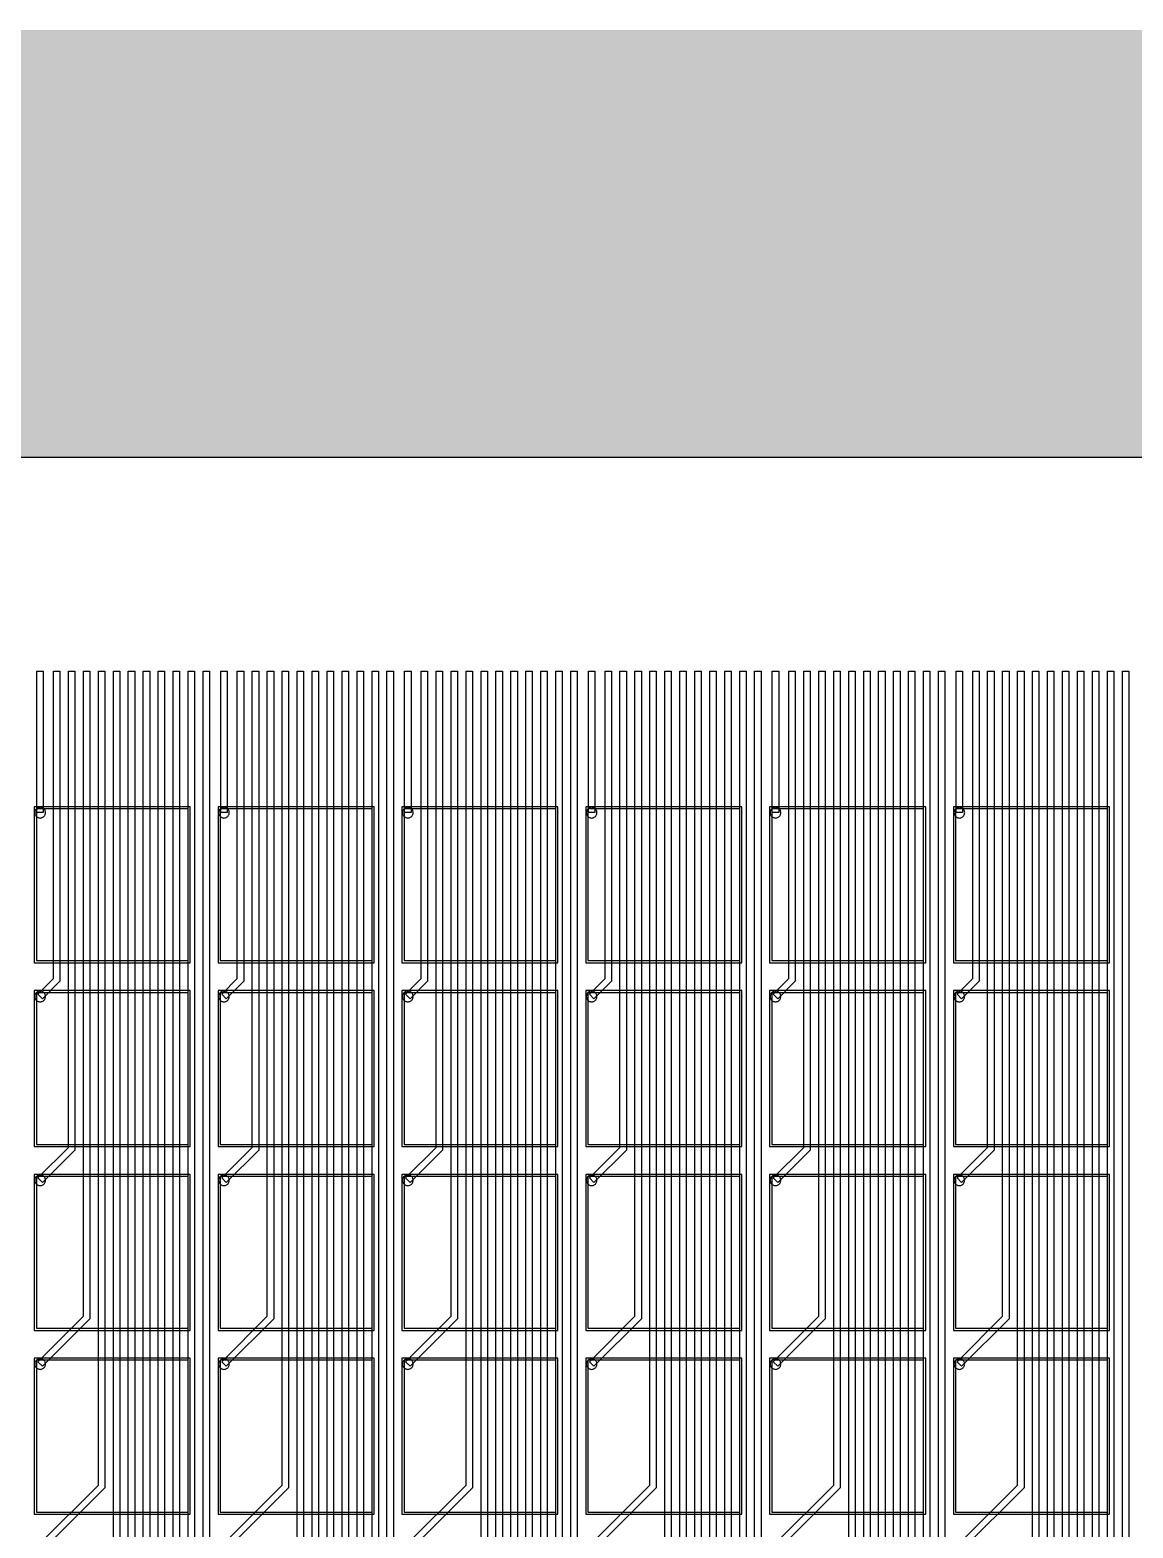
# Model space of a CAD drawing. Header units: metres. Extents: x -514 to 4285, y 130 to 1832.
# Drawn here: x 772 to 1288, y 1132 to 1832 of the extents above; entities that cross this region are included whole.
import ezdxf

# ---------------------------------------------------------------- set-up
doc = ezdxf.new("R2010")
doc.units = ezdxf.units.M
for name, color, linetype in [('Etching', 1, 'CONTINUOUS'), ('EtchingPad', 2, 'CONTINUOUS'), ('Metal1', 4, 'CONTINUOUS'), ('Metal2', 3, 'CONTINUOUS'), ('Polyimide', 7, 'CONTINUOUS'), ('Polyimide_Negative', 5, 'CONTINUOUS')]:
    doc.layers.add(name, color=color, linetype=linetype)

msp = doc.modelspace()

# ---------------------------------------------------------------- hatches: boundary and pattern name
at = {"layer": 'Polyimide_Negative'}
h = msp.add_hatch(color=5, dxfattribs=at)
h.paths.add_polyline_path([(-514, 1832.5), (4285, 1832.5), (4285, 230), (59.64, 230), (48.21, 217.79), (33.87, 204.37), (18.69, 191.91), (2.73, 180.47), (-13.95, 170.1), (-31.27, 160.84), (-49.15, 152.74), (-67.53, 145.82), (-86.33, 140.12), (-105.45, 135.66), (-124.83, 132.46), (-144.37, 130.54), (-164, 129.89), (-183.63, 130.54), (-203.17, 132.46), (-222.55, 135.66), (-241.67, 140.12), (-260.47, 145.82), (-278.85, 152.74), (-296.73, 160.84), (-314.05, 170.1), (-330.73, 180.47), (-346.69, 191.91), (-361.87, 204.37), (-376.21, 217.79), (-387.64, 230), (-514, 230), (-514, 1832.5)])
h.paths.add_polyline_path([(-264, 430), (-263.79, 423.46), (-263.14, 416.95), (-262.08, 410.49), (-260.59, 404.12), (-258.69, 397.86), (-256.39, 391.73), (-253.69, 385.77), (-250.6, 380), (-247.15, 374.44), (-243.34, 369.12), (-239.18, 364.07), (-234.71, 359.29), (-229.93, 354.82), (-224.88, 350.66), (-219.56, 346.85), (-214, 343.4), (-208.23, 340.31), (-202.27, 337.61), (-196.14, 335.31), (-189.88, 333.41), (-183.51, 331.92), (-177.05, 330.86), (-170.54, 330.21), (-164, 330), (-157.46, 330.21), (-150.95, 330.86), (-144.49, 331.92), (-138.12, 333.41), (-131.86, 335.31), (-125.73, 337.61), (-119.77, 340.31), (-114, 343.4), (-108.44, 346.85), (-103.12, 350.66), (-98.07, 354.82), (-93.29, 359.29), (-88.82, 364.07), (-84.66, 369.12), (-80.85, 374.44), (-77.4, 380), (-74.31, 385.77), (-71.61, 391.73), (-69.31, 397.86), (-67.41, 404.12), (-65.92, 410.49), (-64.86, 416.95), (-64.21, 423.46), (-64, 430), (1985, 430), (3830, 430), (3830.22, 436.87), (3830.9, 443.71), (3832.02, 450.48), (3833.58, 457.18), (3835.57, 463.75), (3837.99, 470.18), (3840.83, 476.44), (3844.07, 482.5), (3847.7, 488.33), (3851.7, 493.92), (3856.06, 499.23), (3860.75, 504.25), (3865.77, 508.94), (3871.08, 513.3), (3876.67, 517.3), (3882.5, 520.93), (3888.56, 524.17), (3894.82, 527.01), (3901.25, 529.43), (3907.82, 531.42), (3914.52, 532.98), (3921.29, 534.1), (3928.13, 534.78), (3935, 535), (3941.87, 534.78), (3948.71, 534.1), (3955.48, 532.98), (3962.18, 531.42), (3968.75, 529.43), (3975.18, 527.01), (3981.44, 524.17), (3987.5, 520.93), (3993.33, 517.3), (3998.92, 513.3), (4004.23, 508.94), (4009.25, 504.25), (4013.94, 499.23), (4018.3, 493.92), (4022.3, 488.33), (4025.93, 482.5), (4029.17, 476.44), (4032.01, 470.18), (4034.43, 463.75), (4036.42, 457.18), (4037.98, 450.48), (4039.1, 443.71), (4039.78, 436.87), (4040, 430), (4085, 430), (4085, 1632.5), (-314, 1632.5), (-314, 430), (-264, 430)], flags=0)

# ---------------------------------------------------------------- linework, layer by layer
at = {"layer": 'Etching'}
for points in [[(779.25, 1466.25), (779.23, 1466.58), (779.16, 1466.9), (779.06, 1467.21), (778.92, 1467.5), (778.73, 1467.77), (778.52, 1468.02), (778.27, 1468.23), (778, 1468.42), (777.71, 1468.56), (777.4, 1468.66), (777.08, 1468.73), (776.75, 1468.75), (776.42, 1468.73), (776.1, 1468.66), (775.79, 1468.56), (775.5, 1468.42), (775.23, 1468.23), (774.98, 1468.02), (774.77, 1467.77), (774.58, 1467.5), (774.44, 1467.21), (774.34, 1466.9), (774.27, 1466.58), (774.25, 1466.25), (774.27, 1465.92), (774.34, 1465.6), (774.44, 1465.29), (774.58, 1465), (774.77, 1464.73), (774.98, 1464.48), (775.23, 1464.27), (775.5, 1464.08), (775.79, 1463.94), (776.1, 1463.84), (776.42, 1463.77), (776.75, 1463.75), (777.08, 1463.77), (777.4, 1463.84), (777.71, 1463.94), (778, 1464.08), (778.27, 1464.27), (778.52, 1464.48), (778.73, 1464.73), (778.92, 1465), (779.06, 1465.29), (779.16, 1465.6), (779.23, 1465.92), (779.25, 1466.25)], [(865.25, 1466.25), (865.23, 1466.58), (865.16, 1466.9), (865.06, 1467.21), (864.92, 1467.5), (864.73, 1467.77), (864.52, 1468.02), (864.27, 1468.23), (864, 1468.42), (863.71, 1468.56), (863.4, 1468.66), (863.08, 1468.73), (862.75, 1468.75), (862.42, 1468.73), (862.1, 1468.66), (861.79, 1468.56), (861.5, 1468.42), (861.23, 1468.23), (860.98, 1468.02), (860.77, 1467.77), (860.58, 1467.5), (860.44, 1467.21), (860.34, 1466.9), (860.27, 1466.58), (860.25, 1466.25), (860.27, 1465.92), (860.34, 1465.6), (860.44, 1465.29), (860.58, 1465), (860.77, 1464.73), (860.98, 1464.48), (861.23, 1464.27), (861.5, 1464.08), (861.79, 1463.94), (862.1, 1463.84), (862.42, 1463.77), (862.75, 1463.75), (863.08, 1463.77), (863.4, 1463.84), (863.71, 1463.94), (864, 1464.08), (864.27, 1464.27), (864.52, 1464.48), (864.73, 1464.73), (864.92, 1465), (865.06, 1465.29), (865.16, 1465.6), (865.23, 1465.92), (865.25, 1466.25)], [(951.25, 1466.25), (951.23, 1466.58), (951.16, 1466.9), (951.06, 1467.21), (950.92, 1467.5), (950.73, 1467.77), (950.52, 1468.02), (950.27, 1468.23), (950, 1468.42), (949.71, 1468.56), (949.4, 1468.66), (949.08, 1468.73), (948.75, 1468.75), (948.42, 1468.73), (948.1, 1468.66), (947.79, 1468.56), (947.5, 1468.42), (947.23, 1468.23), (946.98, 1468.02), (946.77, 1467.77), (946.58, 1467.5), (946.44, 1467.21), (946.34, 1466.9), (946.27, 1466.58), (946.25, 1466.25), (946.27, 1465.92), (946.34, 1465.6), (946.44, 1465.29), (946.58, 1465), (946.77, 1464.73), (946.98, 1464.48), (947.23, 1464.27), (947.5, 1464.08), (947.79, 1463.94), (948.1, 1463.84), (948.42, 1463.77), (948.75, 1463.75), (949.08, 1463.77), (949.4, 1463.84), (949.71, 1463.94), (950, 1464.08), (950.27, 1464.27), (950.52, 1464.48), (950.73, 1464.73), (950.92, 1465), (951.06, 1465.29), (951.16, 1465.6), (951.23, 1465.92), (951.25, 1466.25)], [(1037.25, 1466.25), (1037.23, 1466.58), (1037.16, 1466.9), (1037.06, 1467.21), (1036.92, 1467.5), (1036.73, 1467.77), (1036.52, 1468.02), (1036.27, 1468.23), (1036, 1468.42), (1035.71, 1468.56), (1035.4, 1468.66), (1035.08, 1468.73), (1034.75, 1468.75), (1034.42, 1468.73), (1034.1, 1468.66), (1033.79, 1468.56), (1033.5, 1468.42), (1033.23, 1468.23), (1032.98, 1468.02), (1032.77, 1467.77), (1032.58, 1467.5), (1032.44, 1467.21), (1032.34, 1466.9), (1032.27, 1466.58), (1032.25, 1466.25), (1032.27, 1465.92), (1032.34, 1465.6), (1032.44, 1465.29), (1032.58, 1465), (1032.77, 1464.73), (1032.98, 1464.48), (1033.23, 1464.27), (1033.5, 1464.08), (1033.79, 1463.94), (1034.1, 1463.84), (1034.42, 1463.77), (1034.75, 1463.75), (1035.08, 1463.77), (1035.4, 1463.84), (1035.71, 1463.94), (1036, 1464.08), (1036.27, 1464.27), (1036.52, 1464.48), (1036.73, 1464.73), (1036.92, 1465), (1037.06, 1465.29), (1037.16, 1465.6), (1037.23, 1465.92), (1037.25, 1466.25)], [(1123.25, 1466.25), (1123.23, 1466.58), (1123.16, 1466.9), (1123.06, 1467.21), (1122.92, 1467.5), (1122.73, 1467.77), (1122.52, 1468.02), (1122.27, 1468.23), (1122, 1468.42), (1121.71, 1468.56), (1121.4, 1468.66), (1121.08, 1468.73), (1120.75, 1468.75), (1120.42, 1468.73), (1120.1, 1468.66), (1119.79, 1468.56), (1119.5, 1468.42), (1119.23, 1468.23), (1118.98, 1468.02), (1118.77, 1467.77), (1118.58, 1467.5), (1118.44, 1467.21), (1118.34, 1466.9), (1118.27, 1466.58), (1118.25, 1466.25), (1118.27, 1465.92), (1118.34, 1465.6), (1118.44, 1465.29), (1118.58, 1465), (1118.77, 1464.73), (1118.98, 1464.48), (1119.23, 1464.27), (1119.5, 1464.08), (1119.79, 1463.94), (1120.1, 1463.84), (1120.42, 1463.77), (1120.75, 1463.75), (1121.08, 1463.77), (1121.4, 1463.84), (1121.71, 1463.94), (1122, 1464.08), (1122.27, 1464.27), (1122.52, 1464.48), (1122.73, 1464.73), (1122.92, 1465), (1123.06, 1465.29), (1123.16, 1465.6), (1123.23, 1465.92), (1123.25, 1466.25)], [(1209.25, 1466.25), (1209.23, 1466.58), (1209.16, 1466.9), (1209.06, 1467.21), (1208.92, 1467.5), (1208.73, 1467.77), (1208.52, 1468.02), (1208.27, 1468.23), (1208, 1468.42), (1207.71, 1468.56), (1207.4, 1468.66), (1207.08, 1468.73), (1206.75, 1468.75), (1206.42, 1468.73), (1206.1, 1468.66), (1205.79, 1468.56), (1205.5, 1468.42), (1205.23, 1468.23), (1204.98, 1468.02), (1204.77, 1467.77), (1204.58, 1467.5), (1204.44, 1467.21), (1204.34, 1466.9), (1204.27, 1466.58), (1204.25, 1466.25), (1204.27, 1465.92), (1204.34, 1465.6), (1204.44, 1465.29), (1204.58, 1465), (1204.77, 1464.73), (1204.98, 1464.48), (1205.23, 1464.27), (1205.5, 1464.08), (1205.79, 1463.94), (1206.1, 1463.84), (1206.42, 1463.77), (1206.75, 1463.75), (1207.08, 1463.77), (1207.4, 1463.84), (1207.71, 1463.94), (1208, 1464.08), (1208.27, 1464.27), (1208.52, 1464.48), (1208.73, 1464.73), (1208.92, 1465), (1209.06, 1465.29), (1209.16, 1465.6), (1209.23, 1465.92), (1209.25, 1466.25)], [(779.25, 1380.25), (779.23, 1380.58), (779.16, 1380.9), (779.06, 1381.21), (778.92, 1381.5), (778.73, 1381.77), (778.52, 1382.02), (778.27, 1382.23), (778, 1382.42), (777.71, 1382.56), (777.4, 1382.66), (777.08, 1382.73), (776.75, 1382.75), (776.42, 1382.73), (776.1, 1382.66), (775.79, 1382.56), (775.5, 1382.42), (775.23, 1382.23), (774.98, 1382.02), (774.77, 1381.77), (774.58, 1381.5), (774.44, 1381.21), (774.34, 1380.9), (774.27, 1380.58), (774.25, 1380.25), (774.27, 1379.92), (774.34, 1379.6), (774.44, 1379.29), (774.58, 1379), (774.77, 1378.73), (774.98, 1378.48), (775.23, 1378.27), (775.5, 1378.08), (775.79, 1377.94), (776.1, 1377.84), (776.42, 1377.77), (776.75, 1377.75), (777.08, 1377.77), (777.4, 1377.84), (777.71, 1377.94), (778, 1378.08), (778.27, 1378.27), (778.52, 1378.48), (778.73, 1378.73), (778.92, 1379), (779.06, 1379.29), (779.16, 1379.6), (779.23, 1379.92), (779.25, 1380.25)], [(865.25, 1380.25), (865.23, 1380.58), (865.16, 1380.9), (865.06, 1381.21), (864.92, 1381.5), (864.73, 1381.77), (864.52, 1382.02), (864.27, 1382.23), (864, 1382.42), (863.71, 1382.56), (863.4, 1382.66), (863.08, 1382.73), (862.75, 1382.75), (862.42, 1382.73), (862.1, 1382.66), (861.79, 1382.56), (861.5, 1382.42), (861.23, 1382.23), (860.98, 1382.02), (860.77, 1381.77), (860.58, 1381.5), (860.44, 1381.21), (860.34, 1380.9), (860.27, 1380.58), (860.25, 1380.25), (860.27, 1379.92), (860.34, 1379.6), (860.44, 1379.29), (860.58, 1379), (860.77, 1378.73), (860.98, 1378.48), (861.23, 1378.27), (861.5, 1378.08), (861.79, 1377.94), (862.1, 1377.84), (862.42, 1377.77), (862.75, 1377.75), (863.08, 1377.77), (863.4, 1377.84), (863.71, 1377.94), (864, 1378.08), (864.27, 1378.27), (864.52, 1378.48), (864.73, 1378.73), (864.92, 1379), (865.06, 1379.29), (865.16, 1379.6), (865.23, 1379.92), (865.25, 1380.25)], [(951.25, 1380.25), (951.23, 1380.58), (951.16, 1380.9), (951.06, 1381.21), (950.92, 1381.5), (950.73, 1381.77), (950.52, 1382.02), (950.27, 1382.23), (950, 1382.42), (949.71, 1382.56), (949.4, 1382.66), (949.08, 1382.73), (948.75, 1382.75), (948.42, 1382.73), (948.1, 1382.66), (947.79, 1382.56), (947.5, 1382.42), (947.23, 1382.23), (946.98, 1382.02), (946.77, 1381.77), (946.58, 1381.5), (946.44, 1381.21), (946.34, 1380.9), (946.27, 1380.58), (946.25, 1380.25), (946.27, 1379.92), (946.34, 1379.6), (946.44, 1379.29), (946.58, 1379), (946.77, 1378.73), (946.98, 1378.48), (947.23, 1378.27), (947.5, 1378.08), (947.79, 1377.94), (948.1, 1377.84), (948.42, 1377.77), (948.75, 1377.75), (949.08, 1377.77), (949.4, 1377.84), (949.71, 1377.94), (950, 1378.08), (950.27, 1378.27), (950.52, 1378.48), (950.73, 1378.73), (950.92, 1379), (951.06, 1379.29), (951.16, 1379.6), (951.23, 1379.92), (951.25, 1380.25)], [(1037.25, 1380.25), (1037.23, 1380.58), (1037.16, 1380.9), (1037.06, 1381.21), (1036.92, 1381.5), (1036.73, 1381.77), (1036.52, 1382.02), (1036.27, 1382.23), (1036, 1382.42), (1035.71, 1382.56), (1035.4, 1382.66), (1035.08, 1382.73), (1034.75, 1382.75), (1034.42, 1382.73), (1034.1, 1382.66), (1033.79, 1382.56), (1033.5, 1382.42), (1033.23, 1382.23), (1032.98, 1382.02), (1032.77, 1381.77), (1032.58, 1381.5), (1032.44, 1381.21), (1032.34, 1380.9), (1032.27, 1380.58), (1032.25, 1380.25), (1032.27, 1379.92), (1032.34, 1379.6), (1032.44, 1379.29), (1032.58, 1379), (1032.77, 1378.73), (1032.98, 1378.48), (1033.23, 1378.27), (1033.5, 1378.08), (1033.79, 1377.94), (1034.1, 1377.84), (1034.42, 1377.77), (1034.75, 1377.75), (1035.08, 1377.77), (1035.4, 1377.84), (1035.71, 1377.94), (1036, 1378.08), (1036.27, 1378.27), (1036.52, 1378.48), (1036.73, 1378.73), (1036.92, 1379), (1037.06, 1379.29), (1037.16, 1379.6), (1037.23, 1379.92), (1037.25, 1380.25)], [(1123.25, 1380.25), (1123.23, 1380.58), (1123.16, 1380.9), (1123.06, 1381.21), (1122.92, 1381.5), (1122.73, 1381.77), (1122.52, 1382.02), (1122.27, 1382.23), (1122, 1382.42), (1121.71, 1382.56), (1121.4, 1382.66), (1121.08, 1382.73), (1120.75, 1382.75), (1120.42, 1382.73), (1120.1, 1382.66), (1119.79, 1382.56), (1119.5, 1382.42), (1119.23, 1382.23), (1118.98, 1382.02), (1118.77, 1381.77), (1118.58, 1381.5), (1118.44, 1381.21), (1118.34, 1380.9), (1118.27, 1380.58), (1118.25, 1380.25), (1118.27, 1379.92), (1118.34, 1379.6), (1118.44, 1379.29), (1118.58, 1379), (1118.77, 1378.73), (1118.98, 1378.48), (1119.23, 1378.27), (1119.5, 1378.08), (1119.79, 1377.94), (1120.1, 1377.84), (1120.42, 1377.77), (1120.75, 1377.75), (1121.08, 1377.77), (1121.4, 1377.84), (1121.71, 1377.94), (1122, 1378.08), (1122.27, 1378.27), (1122.52, 1378.48), (1122.73, 1378.73), (1122.92, 1379), (1123.06, 1379.29), (1123.16, 1379.6), (1123.23, 1379.92), (1123.25, 1380.25)], [(1209.25, 1380.25), (1209.23, 1380.58), (1209.16, 1380.9), (1209.06, 1381.21), (1208.92, 1381.5), (1208.73, 1381.77), (1208.52, 1382.02), (1208.27, 1382.23), (1208, 1382.42), (1207.71, 1382.56), (1207.4, 1382.66), (1207.08, 1382.73), (1206.75, 1382.75), (1206.42, 1382.73), (1206.1, 1382.66), (1205.79, 1382.56), (1205.5, 1382.42), (1205.23, 1382.23), (1204.98, 1382.02), (1204.77, 1381.77), (1204.58, 1381.5), (1204.44, 1381.21), (1204.34, 1380.9), (1204.27, 1380.58), (1204.25, 1380.25), (1204.27, 1379.92), (1204.34, 1379.6), (1204.44, 1379.29), (1204.58, 1379), (1204.77, 1378.73), (1204.98, 1378.48), (1205.23, 1378.27), (1205.5, 1378.08), (1205.79, 1377.94), (1206.1, 1377.84), (1206.42, 1377.77), (1206.75, 1377.75), (1207.08, 1377.77), (1207.4, 1377.84), (1207.71, 1377.94), (1208, 1378.08), (1208.27, 1378.27), (1208.52, 1378.48), (1208.73, 1378.73), (1208.92, 1379), (1209.06, 1379.29), (1209.16, 1379.6), (1209.23, 1379.92), (1209.25, 1380.25)], [(779.25, 1294.25), (779.23, 1294.58), (779.16, 1294.9), (779.06, 1295.21), (778.92, 1295.5), (778.73, 1295.77), (778.52, 1296.02), (778.27, 1296.23), (778, 1296.42), (777.71, 1296.56), (777.4, 1296.66), (777.08, 1296.73), (776.75, 1296.75), (776.42, 1296.73), (776.1, 1296.66), (775.79, 1296.56), (775.5, 1296.42), (775.23, 1296.23), (774.98, 1296.02), (774.77, 1295.77), (774.58, 1295.5), (774.44, 1295.21), (774.34, 1294.9), (774.27, 1294.58), (774.25, 1294.25), (774.27, 1293.92), (774.34, 1293.6), (774.44, 1293.29), (774.58, 1293), (774.77, 1292.73), (774.98, 1292.48), (775.23, 1292.27), (775.5, 1292.08), (775.79, 1291.94), (776.1, 1291.84), (776.42, 1291.77), (776.75, 1291.75), (777.08, 1291.77), (777.4, 1291.84), (777.71, 1291.94), (778, 1292.08), (778.27, 1292.27), (778.52, 1292.48), (778.73, 1292.73), (778.92, 1293), (779.06, 1293.29), (779.16, 1293.6), (779.23, 1293.92), (779.25, 1294.25)], [(865.25, 1294.25), (865.23, 1294.58), (865.16, 1294.9), (865.06, 1295.21), (864.92, 1295.5), (864.73, 1295.77), (864.52, 1296.02), (864.27, 1296.23), (864, 1296.42), (863.71, 1296.56), (863.4, 1296.66), (863.08, 1296.73), (862.75, 1296.75), (862.42, 1296.73), (862.1, 1296.66), (861.79, 1296.56), (861.5, 1296.42), (861.23, 1296.23), (860.98, 1296.02), (860.77, 1295.77), (860.58, 1295.5), (860.44, 1295.21), (860.34, 1294.9), (860.27, 1294.58), (860.25, 1294.25), (860.27, 1293.92), (860.34, 1293.6), (860.44, 1293.29), (860.58, 1293), (860.77, 1292.73), (860.98, 1292.48), (861.23, 1292.27), (861.5, 1292.08), (861.79, 1291.94), (862.1, 1291.84), (862.42, 1291.77), (862.75, 1291.75), (863.08, 1291.77), (863.4, 1291.84), (863.71, 1291.94), (864, 1292.08), (864.27, 1292.27), (864.52, 1292.48), (864.73, 1292.73), (864.92, 1293), (865.06, 1293.29), (865.16, 1293.6), (865.23, 1293.92), (865.25, 1294.25)], [(951.25, 1294.25), (951.23, 1294.58), (951.16, 1294.9), (951.06, 1295.21), (950.92, 1295.5), (950.73, 1295.77), (950.52, 1296.02), (950.27, 1296.23), (950, 1296.42), (949.71, 1296.56), (949.4, 1296.66), (949.08, 1296.73), (948.75, 1296.75), (948.42, 1296.73), (948.1, 1296.66), (947.79, 1296.56), (947.5, 1296.42), (947.23, 1296.23), (946.98, 1296.02), (946.77, 1295.77), (946.58, 1295.5), (946.44, 1295.21), (946.34, 1294.9), (946.27, 1294.58), (946.25, 1294.25), (946.27, 1293.92), (946.34, 1293.6), (946.44, 1293.29), (946.58, 1293), (946.77, 1292.73), (946.98, 1292.48), (947.23, 1292.27), (947.5, 1292.08), (947.79, 1291.94), (948.1, 1291.84), (948.42, 1291.77), (948.75, 1291.75), (949.08, 1291.77), (949.4, 1291.84), (949.71, 1291.94), (950, 1292.08), (950.27, 1292.27), (950.52, 1292.48), (950.73, 1292.73), (950.92, 1293), (951.06, 1293.29), (951.16, 1293.6), (951.23, 1293.92), (951.25, 1294.25)], [(1037.25, 1294.25), (1037.23, 1294.58), (1037.16, 1294.9), (1037.06, 1295.21), (1036.92, 1295.5), (1036.73, 1295.77), (1036.52, 1296.02), (1036.27, 1296.23), (1036, 1296.42), (1035.71, 1296.56), (1035.4, 1296.66), (1035.08, 1296.73), (1034.75, 1296.75), (1034.42, 1296.73), (1034.1, 1296.66), (1033.79, 1296.56), (1033.5, 1296.42), (1033.23, 1296.23), (1032.98, 1296.02), (1032.77, 1295.77), (1032.58, 1295.5), (1032.44, 1295.21), (1032.34, 1294.9), (1032.27, 1294.58), (1032.25, 1294.25), (1032.27, 1293.92), (1032.34, 1293.6), (1032.44, 1293.29), (1032.58, 1293), (1032.77, 1292.73), (1032.98, 1292.48), (1033.23, 1292.27), (1033.5, 1292.08), (1033.79, 1291.94), (1034.1, 1291.84), (1034.42, 1291.77), (1034.75, 1291.75), (1035.08, 1291.77), (1035.4, 1291.84), (1035.71, 1291.94), (1036, 1292.08), (1036.27, 1292.27), (1036.52, 1292.48), (1036.73, 1292.73), (1036.92, 1293), (1037.06, 1293.29), (1037.16, 1293.6), (1037.23, 1293.92), (1037.25, 1294.25)], [(1123.25, 1294.25), (1123.23, 1294.58), (1123.16, 1294.9), (1123.06, 1295.21), (1122.92, 1295.5), (1122.73, 1295.77), (1122.52, 1296.02), (1122.27, 1296.23), (1122, 1296.42), (1121.71, 1296.56), (1121.4, 1296.66), (1121.08, 1296.73), (1120.75, 1296.75), (1120.42, 1296.73), (1120.1, 1296.66), (1119.79, 1296.56), (1119.5, 1296.42), (1119.23, 1296.23), (1118.98, 1296.02), (1118.77, 1295.77), (1118.58, 1295.5), (1118.44, 1295.21), (1118.34, 1294.9), (1118.27, 1294.58), (1118.25, 1294.25), (1118.27, 1293.92), (1118.34, 1293.6), (1118.44, 1293.29), (1118.58, 1293), (1118.77, 1292.73), (1118.98, 1292.48), (1119.23, 1292.27), (1119.5, 1292.08), (1119.79, 1291.94), (1120.1, 1291.84), (1120.42, 1291.77), (1120.75, 1291.75), (1121.08, 1291.77), (1121.4, 1291.84), (1121.71, 1291.94), (1122, 1292.08), (1122.27, 1292.27), (1122.52, 1292.48), (1122.73, 1292.73), (1122.92, 1293), (1123.06, 1293.29), (1123.16, 1293.6), (1123.23, 1293.92), (1123.25, 1294.25)], [(1209.25, 1294.25), (1209.23, 1294.58), (1209.16, 1294.9), (1209.06, 1295.21), (1208.92, 1295.5), (1208.73, 1295.77), (1208.52, 1296.02), (1208.27, 1296.23), (1208, 1296.42), (1207.71, 1296.56), (1207.4, 1296.66), (1207.08, 1296.73), (1206.75, 1296.75), (1206.42, 1296.73), (1206.1, 1296.66), (1205.79, 1296.56), (1205.5, 1296.42), (1205.23, 1296.23), (1204.98, 1296.02), (1204.77, 1295.77), (1204.58, 1295.5), (1204.44, 1295.21), (1204.34, 1294.9), (1204.27, 1294.58), (1204.25, 1294.25), (1204.27, 1293.92), (1204.34, 1293.6), (1204.44, 1293.29), (1204.58, 1293), (1204.77, 1292.73), (1204.98, 1292.48), (1205.23, 1292.27), (1205.5, 1292.08), (1205.79, 1291.94), (1206.1, 1291.84), (1206.42, 1291.77), (1206.75, 1291.75), (1207.08, 1291.77), (1207.4, 1291.84), (1207.71, 1291.94), (1208, 1292.08), (1208.27, 1292.27), (1208.52, 1292.48), (1208.73, 1292.73), (1208.92, 1293), (1209.06, 1293.29), (1209.16, 1293.6), (1209.23, 1293.92), (1209.25, 1294.25)], [(779.25, 1208.25), (779.23, 1208.58), (779.16, 1208.9), (779.06, 1209.21), (778.92, 1209.5), (778.73, 1209.77), (778.52, 1210.02), (778.27, 1210.23), (778, 1210.42), (777.71, 1210.56), (777.4, 1210.66), (777.08, 1210.73), (776.75, 1210.75), (776.42, 1210.73), (776.1, 1210.66), (775.79, 1210.56), (775.5, 1210.42), (775.23, 1210.23), (774.98, 1210.02), (774.77, 1209.77), (774.58, 1209.5), (774.44, 1209.21), (774.34, 1208.9), (774.27, 1208.58), (774.25, 1208.25), (774.27, 1207.92), (774.34, 1207.6), (774.44, 1207.29), (774.58, 1207), (774.77, 1206.73), (774.98, 1206.48), (775.23, 1206.27), (775.5, 1206.08), (775.79, 1205.94), (776.1, 1205.84), (776.42, 1205.77), (776.75, 1205.75), (777.08, 1205.77), (777.4, 1205.84), (777.71, 1205.94), (778, 1206.08), (778.27, 1206.27), (778.52, 1206.48), (778.73, 1206.73), (778.92, 1207), (779.06, 1207.29), (779.16, 1207.6), (779.23, 1207.92), (779.25, 1208.25)], [(865.25, 1208.25), (865.23, 1208.58), (865.16, 1208.9), (865.06, 1209.21), (864.92, 1209.5), (864.73, 1209.77), (864.52, 1210.02), (864.27, 1210.23), (864, 1210.42), (863.71, 1210.56), (863.4, 1210.66), (863.08, 1210.73), (862.75, 1210.75), (862.42, 1210.73), (862.1, 1210.66), (861.79, 1210.56), (861.5, 1210.42), (861.23, 1210.23), (860.98, 1210.02), (860.77, 1209.77), (860.58, 1209.5), (860.44, 1209.21), (860.34, 1208.9), (860.27, 1208.58), (860.25, 1208.25), (860.27, 1207.92), (860.34, 1207.6), (860.44, 1207.29), (860.58, 1207), (860.77, 1206.73), (860.98, 1206.48), (861.23, 1206.27), (861.5, 1206.08), (861.79, 1205.94), (862.1, 1205.84), (862.42, 1205.77), (862.75, 1205.75), (863.08, 1205.77), (863.4, 1205.84), (863.71, 1205.94), (864, 1206.08), (864.27, 1206.27), (864.52, 1206.48), (864.73, 1206.73), (864.92, 1207), (865.06, 1207.29), (865.16, 1207.6), (865.23, 1207.92), (865.25, 1208.25)], [(951.25, 1208.25), (951.23, 1208.58), (951.16, 1208.9), (951.06, 1209.21), (950.92, 1209.5), (950.73, 1209.77), (950.52, 1210.02), (950.27, 1210.23), (950, 1210.42), (949.71, 1210.56), (949.4, 1210.66), (949.08, 1210.73), (948.75, 1210.75), (948.42, 1210.73), (948.1, 1210.66), (947.79, 1210.56), (947.5, 1210.42), (947.23, 1210.23), (946.98, 1210.02), (946.77, 1209.77), (946.58, 1209.5), (946.44, 1209.21), (946.34, 1208.9), (946.27, 1208.58), (946.25, 1208.25), (946.27, 1207.92), (946.34, 1207.6), (946.44, 1207.29), (946.58, 1207), (946.77, 1206.73), (946.98, 1206.48), (947.23, 1206.27), (947.5, 1206.08), (947.79, 1205.94), (948.1, 1205.84), (948.42, 1205.77), (948.75, 1205.75), (949.08, 1205.77), (949.4, 1205.84), (949.71, 1205.94), (950, 1206.08), (950.27, 1206.27), (950.52, 1206.48), (950.73, 1206.73), (950.92, 1207), (951.06, 1207.29), (951.16, 1207.6), (951.23, 1207.92), (951.25, 1208.25)], [(1037.25, 1208.25), (1037.23, 1208.58), (1037.16, 1208.9), (1037.06, 1209.21), (1036.92, 1209.5), (1036.73, 1209.77), (1036.52, 1210.02), (1036.27, 1210.23), (1036, 1210.42), (1035.71, 1210.56), (1035.4, 1210.66), (1035.08, 1210.73), (1034.75, 1210.75), (1034.42, 1210.73), (1034.1, 1210.66), (1033.79, 1210.56), (1033.5, 1210.42), (1033.23, 1210.23), (1032.98, 1210.02), (1032.77, 1209.77), (1032.58, 1209.5), (1032.44, 1209.21), (1032.34, 1208.9), (1032.27, 1208.58), (1032.25, 1208.25), (1032.27, 1207.92), (1032.34, 1207.6), (1032.44, 1207.29), (1032.58, 1207), (1032.77, 1206.73), (1032.98, 1206.48), (1033.23, 1206.27), (1033.5, 1206.08), (1033.79, 1205.94), (1034.1, 1205.84), (1034.42, 1205.77), (1034.75, 1205.75), (1035.08, 1205.77), (1035.4, 1205.84), (1035.71, 1205.94), (1036, 1206.08), (1036.27, 1206.27), (1036.52, 1206.48), (1036.73, 1206.73), (1036.92, 1207), (1037.06, 1207.29), (1037.16, 1207.6), (1037.23, 1207.92), (1037.25, 1208.25)], [(1123.25, 1208.25), (1123.23, 1208.58), (1123.16, 1208.9), (1123.06, 1209.21), (1122.92, 1209.5), (1122.73, 1209.77), (1122.52, 1210.02), (1122.27, 1210.23), (1122, 1210.42), (1121.71, 1210.56), (1121.4, 1210.66), (1121.08, 1210.73), (1120.75, 1210.75), (1120.42, 1210.73), (1120.1, 1210.66), (1119.79, 1210.56), (1119.5, 1210.42), (1119.23, 1210.23), (1118.98, 1210.02), (1118.77, 1209.77), (1118.58, 1209.5), (1118.44, 1209.21), (1118.34, 1208.9), (1118.27, 1208.58), (1118.25, 1208.25), (1118.27, 1207.92), (1118.34, 1207.6), (1118.44, 1207.29), (1118.58, 1207), (1118.77, 1206.73), (1118.98, 1206.48), (1119.23, 1206.27), (1119.5, 1206.08), (1119.79, 1205.94), (1120.1, 1205.84), (1120.42, 1205.77), (1120.75, 1205.75), (1121.08, 1205.77), (1121.4, 1205.84), (1121.71, 1205.94), (1122, 1206.08), (1122.27, 1206.27), (1122.52, 1206.48), (1122.73, 1206.73), (1122.92, 1207), (1123.06, 1207.29), (1123.16, 1207.6), (1123.23, 1207.92), (1123.25, 1208.25)], [(1209.25, 1208.25), (1209.23, 1208.58), (1209.16, 1208.9), (1209.06, 1209.21), (1208.92, 1209.5), (1208.73, 1209.77), (1208.52, 1210.02), (1208.27, 1210.23), (1208, 1210.42), (1207.71, 1210.56), (1207.4, 1210.66), (1207.08, 1210.73), (1206.75, 1210.75), (1206.42, 1210.73), (1206.1, 1210.66), (1205.79, 1210.56), (1205.5, 1210.42), (1205.23, 1210.23), (1204.98, 1210.02), (1204.77, 1209.77), (1204.58, 1209.5), (1204.44, 1209.21), (1204.34, 1208.9), (1204.27, 1208.58), (1204.25, 1208.25), (1204.27, 1207.92), (1204.34, 1207.6), (1204.44, 1207.29), (1204.58, 1207), (1204.77, 1206.73), (1204.98, 1206.48), (1205.23, 1206.27), (1205.5, 1206.08), (1205.79, 1205.94), (1206.1, 1205.84), (1206.42, 1205.77), (1206.75, 1205.75), (1207.08, 1205.77), (1207.4, 1205.84), (1207.71, 1205.94), (1208, 1206.08), (1208.27, 1206.27), (1208.52, 1206.48), (1208.73, 1206.73), (1208.92, 1207), (1209.06, 1207.29), (1209.16, 1207.6), (1209.23, 1207.92), (1209.25, 1208.25)]]:
    msp.add_lwpolyline(points, close=True, dxfattribs=at)
at = {"layer": 'EtchingPad'}
for points in [[(775, 1397), (846, 1397), (846, 1468), (775, 1468), (775, 1397)], [(861, 1397), (932, 1397), (932, 1468), (861, 1468), (861, 1397)], [(947, 1397), (1018, 1397), (1018, 1468), (947, 1468), (947, 1397)], [(1033, 1397), (1104, 1397), (1104, 1468), (1033, 1468), (1033, 1397)], [(1119, 1397), (1190, 1397), (1190, 1468), (1119, 1468), (1119, 1397)], [(1205, 1397), (1276, 1397), (1276, 1468), (1205, 1468), (1205, 1397)], [(775, 1311), (846, 1311), (846, 1382), (775, 1382), (775, 1311)], [(861, 1311), (932, 1311), (932, 1382), (861, 1382), (861, 1311)], [(947, 1311), (1018, 1311), (1018, 1382), (947, 1382), (947, 1311)], [(1033, 1311), (1104, 1311), (1104, 1382), (1033, 1382), (1033, 1311)], [(1119, 1311), (1190, 1311), (1190, 1382), (1119, 1382), (1119, 1311)], [(1205, 1311), (1276, 1311), (1276, 1382), (1205, 1382), (1205, 1311)], [(775, 1225), (846, 1225), (846, 1296), (775, 1296), (775, 1225)], [(861, 1225), (932, 1225), (932, 1296), (861, 1296), (861, 1225)], [(947, 1225), (1018, 1225), (1018, 1296), (947, 1296), (947, 1225)], [(1033, 1225), (1104, 1225), (1104, 1296), (1033, 1296), (1033, 1225)], [(1119, 1225), (1190, 1225), (1190, 1296), (1119, 1296), (1119, 1225)], [(1205, 1225), (1276, 1225), (1276, 1296), (1205, 1296), (1205, 1225)], [(775, 1139), (846, 1139), (846, 1210), (775, 1210), (775, 1139)], [(861, 1139), (932, 1139), (932, 1210), (861, 1210), (861, 1139)], [(947, 1139), (1018, 1139), (1018, 1210), (947, 1210), (947, 1139)], [(1033, 1139), (1104, 1139), (1104, 1210), (1033, 1210), (1033, 1139)], [(1119, 1139), (1190, 1139), (1190, 1210), (1119, 1210), (1119, 1139)], [(1205, 1139), (1276, 1139), (1276, 1210), (1205, 1210), (1205, 1139)]]:
    msp.add_lwpolyline(points, close=True, dxfattribs=at)
at = {"layer": 'Metal1'}
for points in [[(778.25, 1532.5), (778.25, 1466.25), (775.25, 1466.25), (775.25, 1532.5)], [(856, 1532.5), (856, 597.38), (777.81, 519.19), (775.69, 521.31), (853, 598.62), (853, 1532.5)], [(849, 1532.5), (849, 676.38), (777.81, 605.19), (775.69, 607.31), (846, 677.62), (846, 1532.5)], [(842, 1532.5), (842, 755.38), (777.81, 691.19), (775.69, 693.31), (839, 756.62), (839, 1532.5)], [(835, 1532.5), (835, 834.38), (777.81, 777.19), (775.69, 779.31), (832, 835.62), (832, 1532.5)], [(828, 1532.5), (828, 913.38), (777.81, 863.19), (775.69, 865.31), (825, 914.62), (825, 1532.5)], [(821, 1532.5), (821, 992.38), (777.81, 949.19), (775.69, 951.31), (818, 993.62), (818, 1532.5)], [(814, 1532.5), (814, 1071.38), (777.81, 1035.19), (775.69, 1037.31), (811, 1072.62), (811, 1532.5)], [(807, 1532.5), (807, 1150.38), (777.81, 1121.19), (775.69, 1123.31), (804, 1151.62), (804, 1532.5)], [(800, 1532.5), (800, 1229.38), (777.81, 1207.19), (775.69, 1209.31), (797, 1230.62), (797, 1532.5)], [(793, 1532.5), (793, 1308.38), (777.81, 1293.19), (775.69, 1295.31), (790, 1309.62), (790, 1532.5)], [(786, 1532.5), (786, 1387.38), (777.81, 1379.19), (775.69, 1381.31), (783, 1388.62), (783, 1532.5)], [(864.25, 1532.5), (864.25, 1466.25), (861.25, 1466.25), (861.25, 1532.5)], [(942, 1532.5), (942, 597.38), (863.81, 519.19), (861.69, 521.31), (939, 598.62), (939, 1532.5)], [(935, 1532.5), (935, 676.38), (863.81, 605.19), (861.69, 607.31), (932, 677.62), (932, 1532.5)], [(928, 1532.5), (928, 755.38), (863.81, 691.19), (861.69, 693.31), (925, 756.62), (925, 1532.5)], [(921, 1532.5), (921, 834.38), (863.81, 777.19), (861.69, 779.31), (918, 835.62), (918, 1532.5)], [(914, 1532.5), (914, 913.38), (863.81, 863.19), (861.69, 865.31), (911, 914.62), (911, 1532.5)], [(907, 1532.5), (907, 992.38), (863.81, 949.19), (861.69, 951.31), (904, 993.62), (904, 1532.5)], [(900, 1532.5), (900, 1071.38), (863.81, 1035.19), (861.69, 1037.31), (897, 1072.62), (897, 1532.5)], [(893, 1532.5), (893, 1150.38), (863.81, 1121.19), (861.69, 1123.31), (890, 1151.62), (890, 1532.5)], [(886, 1532.5), (886, 1229.38), (863.81, 1207.19), (861.69, 1209.31), (883, 1230.62), (883, 1532.5)], [(879, 1532.5), (879, 1308.38), (863.81, 1293.19), (861.69, 1295.31), (876, 1309.62), (876, 1532.5)], [(872, 1532.5), (872, 1387.38), (863.81, 1379.19), (861.69, 1381.31), (869, 1388.62), (869, 1532.5)], [(950.25, 1532.5), (950.25, 1466.25), (947.25, 1466.25), (947.25, 1532.5)], [(1028, 1532.5), (1028, 597.38), (949.81, 519.19), (947.69, 521.31), (1025, 598.62), (1025, 1532.5)], [(1021, 1532.5), (1021, 676.38), (949.81, 605.19), (947.69, 607.31), (1018, 677.62), (1018, 1532.5)], [(1014, 1532.5), (1014, 755.38), (949.81, 691.19), (947.69, 693.31), (1011, 756.62), (1011, 1532.5)], [(1007, 1532.5), (1007, 834.38), (949.81, 777.19), (947.69, 779.31), (1004, 835.62), (1004, 1532.5)], [(1000, 1532.5), (1000, 913.38), (949.81, 863.19), (947.69, 865.31), (997, 914.62), (997, 1532.5)], [(993, 1532.5), (993, 992.38), (949.81, 949.19), (947.69, 951.31), (990, 993.62), (990, 1532.5)], [(986, 1532.5), (986, 1071.38), (949.81, 1035.19), (947.69, 1037.31), (983, 1072.62), (983, 1532.5)], [(979, 1532.5), (979, 1150.38), (949.81, 1121.19), (947.69, 1123.31), (976, 1151.62), (976, 1532.5)], [(972, 1532.5), (972, 1229.38), (949.81, 1207.19), (947.69, 1209.31), (969, 1230.62), (969, 1532.5)], [(965, 1532.5), (965, 1308.38), (949.81, 1293.19), (947.69, 1295.31), (962, 1309.62), (962, 1532.5)], [(958, 1532.5), (958, 1387.38), (949.81, 1379.19), (947.69, 1381.31), (955, 1388.62), (955, 1532.5)], [(1036.25, 1532.5), (1036.25, 1466.25), (1033.25, 1466.25), (1033.25, 1532.5)], [(1114, 1532.5), (1114, 597.38), (1035.81, 519.19), (1033.69, 521.31), (1111, 598.62), (1111, 1532.5)], [(1107, 1532.5), (1107, 676.38), (1035.81, 605.19), (1033.69, 607.31), (1104, 677.62), (1104, 1532.5)], [(1100, 1532.5), (1100, 755.38), (1035.81, 691.19), (1033.69, 693.31), (1097, 756.62), (1097, 1532.5)], [(1093, 1532.5), (1093, 834.38), (1035.81, 777.19), (1033.69, 779.31), (1090, 835.62), (1090, 1532.5)], [(1086, 1532.5), (1086, 913.38), (1035.81, 863.19), (1033.69, 865.31), (1083, 914.62), (1083, 1532.5)], [(1079, 1532.5), (1079, 992.38), (1035.81, 949.19), (1033.69, 951.31), (1076, 993.62), (1076, 1532.5)], [(1072, 1532.5), (1072, 1071.38), (1035.81, 1035.19), (1033.69, 1037.31), (1069, 1072.62), (1069, 1532.5)], [(1065, 1532.5), (1065, 1150.38), (1035.81, 1121.19), (1033.69, 1123.31), (1062, 1151.62), (1062, 1532.5)], [(1058, 1532.5), (1058, 1229.38), (1035.81, 1207.19), (1033.69, 1209.31), (1055, 1230.62), (1055, 1532.5)], [(1051, 1532.5), (1051, 1308.38), (1035.81, 1293.19), (1033.69, 1295.31), (1048, 1309.62), (1048, 1532.5)], [(1044, 1532.5), (1044, 1387.38), (1035.81, 1379.19), (1033.69, 1381.31), (1041, 1388.62), (1041, 1532.5)], [(1122.25, 1532.5), (1122.25, 1466.25), (1119.25, 1466.25), (1119.25, 1532.5)], [(1200, 1532.5), (1200, 597.38), (1121.81, 519.19), (1119.69, 521.31), (1197, 598.62), (1197, 1532.5)], [(1193, 1532.5), (1193, 676.38), (1121.81, 605.19), (1119.69, 607.31), (1190, 677.62), (1190, 1532.5)], [(1186, 1532.5), (1186, 755.38), (1121.81, 691.19), (1119.69, 693.31), (1183, 756.62), (1183, 1532.5)], [(1179, 1532.5), (1179, 834.38), (1121.81, 777.19), (1119.69, 779.31), (1176, 835.62), (1176, 1532.5)], [(1172, 1532.5), (1172, 913.38), (1121.81, 863.19), (1119.69, 865.31), (1169, 914.62), (1169, 1532.5)], [(1165, 1532.5), (1165, 992.38), (1121.81, 949.19), (1119.69, 951.31), (1162, 993.62), (1162, 1532.5)], [(1158, 1532.5), (1158, 1071.38), (1121.81, 1035.19), (1119.69, 1037.31), (1155, 1072.62), (1155, 1532.5)], [(1151, 1532.5), (1151, 1150.38), (1121.81, 1121.19), (1119.69, 1123.31), (1148, 1151.62), (1148, 1532.5)], [(1144, 1532.5), (1144, 1229.38), (1121.81, 1207.19), (1119.69, 1209.31), (1141, 1230.62), (1141, 1532.5)], [(1137, 1532.5), (1137, 1308.38), (1121.81, 1293.19), (1119.69, 1295.31), (1134, 1309.62), (1134, 1532.5)], [(1130, 1532.5), (1130, 1387.38), (1121.81, 1379.19), (1119.69, 1381.31), (1127, 1388.62), (1127, 1532.5)], [(1208.25, 1532.5), (1208.25, 1466.25), (1205.25, 1466.25), (1205.25, 1532.5)], [(1286, 1532.5), (1286, 597.38), (1207.81, 519.19), (1205.69, 521.31), (1283, 598.62), (1283, 1532.5)], [(1279, 1532.5), (1279, 676.38), (1207.81, 605.19), (1205.69, 607.31), (1276, 677.62), (1276, 1532.5)], [(1272, 1532.5), (1272, 755.38), (1207.81, 691.19), (1205.69, 693.31), (1269, 756.62), (1269, 1532.5)], [(1265, 1532.5), (1265, 834.38), (1207.81, 777.19), (1205.69, 779.31), (1262, 835.62), (1262, 1532.5)], [(1258, 1532.5), (1258, 913.38), (1207.81, 863.19), (1205.69, 865.31), (1255, 914.62), (1255, 1532.5)], [(1251, 1532.5), (1251, 992.38), (1207.81, 949.19), (1205.69, 951.31), (1248, 993.62), (1248, 1532.5)], [(1244, 1532.5), (1244, 1071.38), (1207.81, 1035.19), (1205.69, 1037.31), (1241, 1072.62), (1241, 1532.5)], [(1237, 1532.5), (1237, 1150.38), (1207.81, 1121.19), (1205.69, 1123.31), (1234, 1151.62), (1234, 1532.5)], [(1230, 1532.5), (1230, 1229.38), (1207.81, 1207.19), (1205.69, 1209.31), (1227, 1230.62), (1227, 1532.5)], [(1223, 1532.5), (1223, 1308.38), (1207.81, 1293.19), (1205.69, 1295.31), (1220, 1309.62), (1220, 1532.5)], [(1216, 1532.5), (1216, 1387.38), (1207.81, 1379.19), (1205.69, 1381.31), (1213, 1388.62), (1213, 1532.5)]]:
    msp.add_lwpolyline(points, close=True, dxfattribs=at)
at = {"layer": 'Metal2'}
for points in [[(774, 1396), (847, 1396), (847, 1469), (774, 1469), (774, 1396)], [(860, 1396), (933, 1396), (933, 1469), (860, 1469), (860, 1396)], [(946, 1396), (1019, 1396), (1019, 1469), (946, 1469), (946, 1396)], [(1032, 1396), (1105, 1396), (1105, 1469), (1032, 1469), (1032, 1396)], [(1118, 1396), (1191, 1396), (1191, 1469), (1118, 1469), (1118, 1396)], [(1204, 1396), (1277, 1396), (1277, 1469), (1204, 1469), (1204, 1396)], [(774, 1310), (847, 1310), (847, 1383), (774, 1383), (774, 1310)], [(860, 1310), (933, 1310), (933, 1383), (860, 1383), (860, 1310)], [(946, 1310), (1019, 1310), (1019, 1383), (946, 1383), (946, 1310)], [(1032, 1310), (1105, 1310), (1105, 1383), (1032, 1383), (1032, 1310)], [(1118, 1310), (1191, 1310), (1191, 1383), (1118, 1383), (1118, 1310)], [(1204, 1310), (1277, 1310), (1277, 1383), (1204, 1383), (1204, 1310)], [(774, 1224), (847, 1224), (847, 1297), (774, 1297), (774, 1224)], [(860, 1224), (933, 1224), (933, 1297), (860, 1297), (860, 1224)], [(946, 1224), (1019, 1224), (1019, 1297), (946, 1297), (946, 1224)], [(1032, 1224), (1105, 1224), (1105, 1297), (1032, 1297), (1032, 1224)], [(1118, 1224), (1191, 1224), (1191, 1297), (1118, 1297), (1118, 1224)], [(1204, 1224), (1277, 1224), (1277, 1297), (1204, 1297), (1204, 1224)], [(774, 1138), (847, 1138), (847, 1211), (774, 1211), (774, 1138)], [(860, 1138), (933, 1138), (933, 1211), (860, 1211), (860, 1138)], [(946, 1138), (1019, 1138), (1019, 1211), (946, 1211), (946, 1138)], [(1032, 1138), (1105, 1138), (1105, 1211), (1032, 1211), (1032, 1138)], [(1118, 1138), (1191, 1138), (1191, 1211), (1118, 1211), (1118, 1138)], [(1204, 1138), (1277, 1138), (1277, 1211), (1204, 1211), (1204, 1138)]]:
    msp.add_lwpolyline(points, close=True, dxfattribs=at)
at = {"layer": 'Polyimide'}
msp.add_lwpolyline([(4085, 1632.5), (-314, 1632.5)], dxfattribs=at)

doc.saveas('drawing.dxf')
